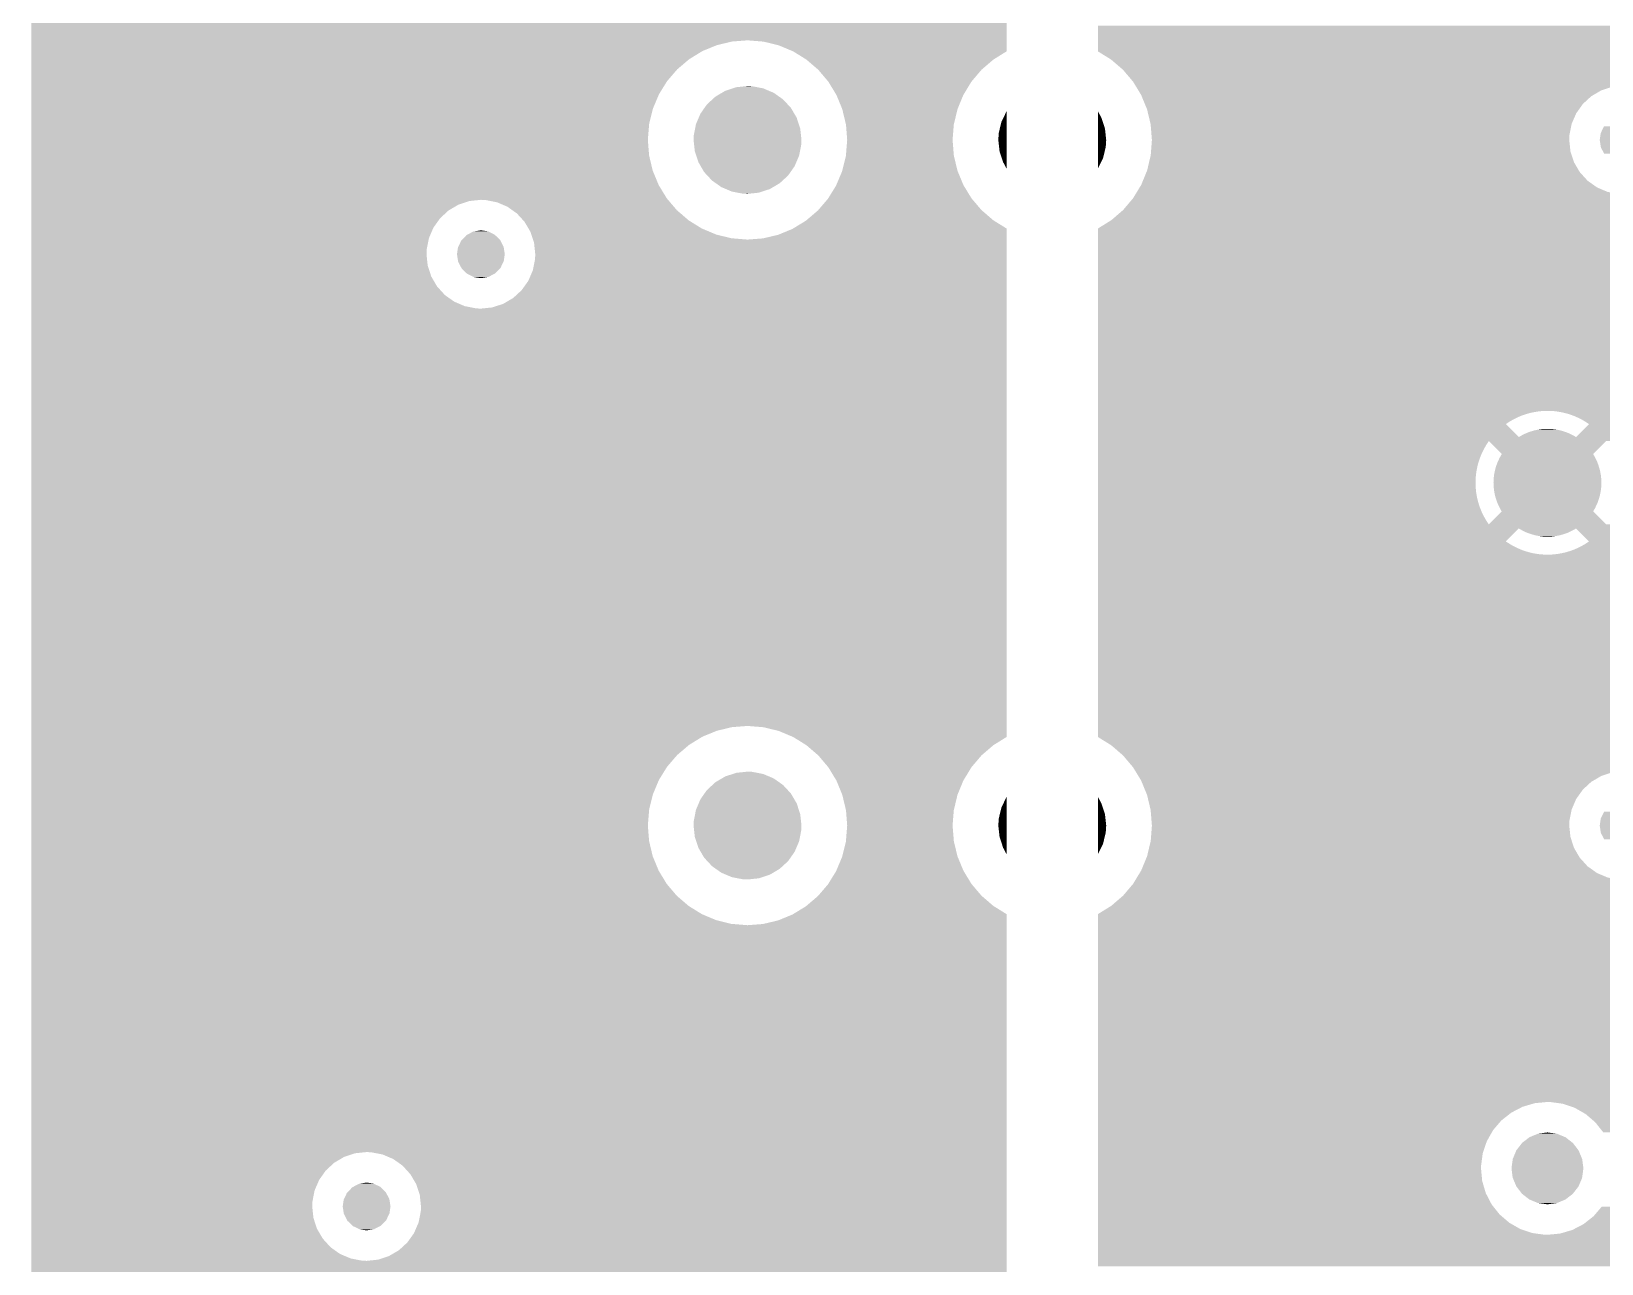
# Model space of a CAD drawing. Extents: x 295 to 953, y 10 to 290.
# Drawn here: x 703.16 to 729.34, y 168.74 to 189.28 of the extents above; entities that cross this region are included whole.
import ezdxf

# ---------------------------------------------------------------- set-up
doc = ezdxf.new("R2010")
doc.units = 0
doc.header["$LTSCALE"] = 5
doc.header["$MEASUREMENT"] = 0
doc.layers.add('FROMC1', color=7, linetype='CONTINUOUS')

msp = doc.modelspace()

# ---------------------------------------------------------------- linework, layer by layer
at = {"layer": 'FROMC1'}
for points in [[(703.16, 189.136), (703.16, 194.197), (719.416, 189.136), (719.416, 194.197)], [(720.94, 189.189), (720.94, 189.38), (744.691, 189.189), (744.671, 189.38)], [(703.16, 189.116), (703.16, 189.136), (714.839, 189.116), (715.098, 189.136)], [(703.16, 189.055), (703.16, 189.116), (714.586, 189.055), (714.839, 189.116)], [(703.16, 188.957), (703.16, 189.055), (714.346, 188.957), (714.586, 189.055)], [(715.367, 189.114), (715.098, 189.136), (719.416, 189.114), (719.416, 189.136)], [(715.619, 189.052), (715.367, 189.114), (719.416, 189.052), (719.416, 189.114)], [(715.858, 188.952), (715.619, 189.052), (719.416, 188.952), (719.416, 189.052)], [(720.94, 189.083), (720.94, 189.189), (744.726, 189.083), (744.691, 189.189)], [(720.94, 189.063), (720.94, 189.083), (740.243, 189.063), (740.498, 189.083)], [(720.94, 189.002), (720.94, 189.063), (739.995, 189.002), (740.243, 189.063)], [(720.94, 188.951), (720.94, 189.002), (739.874, 188.951), (739.995, 189.002)], [(703.16, 188.821), (703.16, 188.957), (714.125, 188.821), (714.346, 188.957)], [(703.16, 188.653), (703.16, 188.821), (713.927, 188.653), (714.125, 188.821)], [(715.859, 188.951), (715.858, 188.952), (719.416, 188.951), (719.416, 188.952)], [(715.86, 188.951), (715.859, 188.951), (719.415, 188.951), (719.416, 188.951)], [(716.079, 188.815), (715.86, 188.951), (719.196, 188.815), (719.415, 188.951)], [(716.08, 188.814), (716.079, 188.815), (719.195, 188.814), (719.196, 188.815)], [(716.276, 188.646), (716.08, 188.814), (718.999, 188.646), (719.195, 188.814)], [(721.017, 188.903), (720.94, 188.951), (739.759, 188.903), (739.873, 188.951)], [(720.94, 188.951), (720.94, 188.951), (739.873, 188.951), (739.874, 188.951)], [(721.159, 188.815), (721.017, 188.903), (739.618, 188.815), (739.759, 188.903)], [(721.214, 188.768), (721.159, 188.815), (739.542, 188.768), (739.618, 188.815)], [(721.356, 188.646), (721.214, 188.768), (739.402, 188.646), (739.542, 188.768)], [(703.16, 188.456), (703.16, 188.653), (713.757, 188.456), (713.927, 188.653)], [(716.277, 188.645), (716.276, 188.646), (718.998, 188.645), (718.999, 188.646)], [(716.444, 188.448), (716.277, 188.645), (718.831, 188.448), (718.998, 188.645)], [(721.394, 188.601), (721.356, 188.646), (739.35, 188.601), (739.402, 188.646)], [(721.524, 188.448), (721.394, 188.601), (739.222, 188.448), (739.35, 188.601)], [(703.16, 188.236), (703.16, 188.456), (713.621, 188.236), (713.757, 188.456)], [(703.16, 187.996), (703.16, 188.236), (713.52, 187.996), (713.621, 188.236)], [(714.562, 188.197), (714.67, 188.261), (715.625, 188.197), (715.534, 188.261)], [(714.67, 188.261), (714.726, 188.294), (715.534, 188.261), (715.456, 188.294)], [(714.726, 188.294), (714.852, 188.335), (715.456, 188.294), (715.359, 188.335)], [(714.852, 188.335), (714.908, 188.354), (715.359, 188.335), (715.262, 188.354)], [(714.908, 188.354), (715.069, 188.371), (715.262, 188.354), (715.171, 188.371)], [(715.069, 188.371), (715.098, 188.374), (715.171, 188.371), (715.098, 188.374)], [(716.445, 188.447), (716.444, 188.448), (718.83, 188.447), (718.831, 188.448)], [(716.579, 188.226), (716.445, 188.447), (718.696, 188.226), (718.83, 188.447)], [(716.58, 188.225), (716.579, 188.226), (718.695, 188.225), (718.696, 188.226)], [(716.678, 187.986), (716.58, 188.225), (718.597, 187.986), (718.695, 188.225)], [(721.55, 188.405), (721.524, 188.448), (739.186, 188.405), (739.222, 188.448)], [(721.564, 188.382), (721.55, 188.405), (739.172, 188.382), (739.186, 188.405)], [(721.577, 188.362), (721.564, 188.382), (729.512, 188.362), (729.703, 188.382)], [(721.613, 188.302), (721.577, 188.362), (729.33, 188.302), (729.512, 188.362)], [(721.659, 188.226), (721.613, 188.302), (729.201, 188.226), (729.33, 188.302)], [(721.668, 188.205), (721.659, 188.226), (729.164, 188.205), (729.201, 188.226)], [(721.721, 188.075), (721.668, 188.205), (729.023, 188.075), (729.164, 188.205)], [(703.16, 187.744), (703.16, 187.996), (713.458, 187.744), (713.52, 187.996)], [(714.312, 187.912), (714.381, 188.011), (715.878, 187.912), (715.82, 188.011)], [(714.381, 188.011), (714.422, 188.068), (715.82, 188.011), (715.767, 188.068)], [(714.422, 188.068), (714.512, 188.151), (715.767, 188.068), (715.69, 188.151)], [(714.512, 188.151), (714.562, 188.197), (715.69, 188.151), (715.625, 188.197)], [(716.678, 187.985), (716.678, 187.986), (718.597, 187.985), (718.597, 187.986)], [(716.738, 187.734), (716.678, 187.985), (718.537, 187.734), (718.597, 187.985)], [(719.331, 187.779), (719.415, 187.951), (719.416, 187.779), (719.416, 187.951)], [(719.415, 187.951), (719.415, 187.951), (719.416, 187.951), (719.415, 187.951)], [(720.94, 187.846), (720.94, 187.951), (720.997, 187.846), (720.94, 187.951)], [(721.758, 187.986), (721.721, 188.075), (728.96, 187.986), (729.023, 188.075)], [(721.774, 187.919), (721.758, 187.986), (728.912, 187.919), (728.96, 187.986)], [(703.16, 187.475), (703.16, 187.744), (713.436, 187.475), (713.458, 187.744)], [(714.224, 187.665), (714.237, 187.736), (715.976, 187.665), (715.953, 187.736)], [(714.237, 187.736), (714.284, 187.846), (715.953, 187.736), (715.917, 187.846)], [(714.284, 187.846), (714.312, 187.912), (715.917, 187.846), (715.878, 187.912)], [(716.739, 187.732), (716.738, 187.734), (718.536, 187.732), (718.537, 187.734)], [(716.759, 187.475), (716.739, 187.732), (718.516, 187.475), (718.536, 187.732)], [(719.286, 187.594), (719.331, 187.779), (719.416, 187.594), (719.416, 187.779)], [(720.94, 187.665), (720.94, 187.846), (721.056, 187.665), (720.997, 187.846)], [(721.816, 187.743), (721.774, 187.919), (728.836, 187.743), (728.912, 187.919)], [(721.818, 187.734), (721.816, 187.743), (728.834, 187.734), (728.836, 187.743)], [(721.832, 187.555), (721.818, 187.734), (728.799, 187.555), (728.834, 187.734)], [(729.326, 187.6), (729.376, 187.704), (730.081, 187.6), (730.027, 187.704)], [(703.16, 187.216), (703.16, 187.475), (713.457, 187.216), (713.436, 187.475)], [(714.198, 187.475), (714.201, 187.549), (715.997, 187.475), (715.989, 187.549)], [(714.206, 187.401), (714.198, 187.475), (715.994, 187.401), (715.997, 187.475)], [(714.201, 187.549), (714.224, 187.665), (715.989, 187.549), (715.976, 187.665)], [(716.738, 187.216), (716.759, 187.475), (718.537, 187.216), (718.516, 187.475)], [(719.278, 187.475), (719.286, 187.594), (719.416, 187.475), (719.416, 187.594)], [(719.299, 187.285), (719.278, 187.475), (719.416, 187.285), (719.416, 187.475)], [(720.94, 187.475), (720.94, 187.665), (721.077, 187.475), (721.056, 187.665)], [(720.94, 187.356), (720.94, 187.475), (721.069, 187.356), (721.077, 187.475)], [(721.824, 187.284), (721.839, 187.475), (728.816, 187.284), (728.796, 187.475)], [(721.839, 187.475), (721.832, 187.555), (728.796, 187.475), (728.799, 187.555)], [(729.304, 187.475), (729.321, 187.59), (730.101, 187.475), (730.083, 187.59)], [(729.322, 187.36), (729.304, 187.475), (730.084, 187.36), (730.101, 187.475)], [(729.321, 187.59), (729.326, 187.6), (730.083, 187.59), (730.081, 187.6)], [(703.16, 186.964), (703.16, 187.216), (713.517, 186.964), (713.457, 187.216)], [(714.219, 187.285), (714.206, 187.401), (715.972, 187.285), (715.994, 187.401)], [(714.242, 187.214), (714.219, 187.285), (715.958, 187.214), (715.972, 187.285)], [(714.279, 187.104), (714.242, 187.214), (715.911, 187.104), (715.958, 187.214)], [(716.677, 186.964), (716.737, 187.206), (718.597, 186.964), (718.539, 187.206)], [(716.737, 187.206), (716.738, 187.216), (718.539, 187.206), (718.537, 187.216)], [(719.359, 187.104), (719.299, 187.285), (719.416, 187.104), (719.416, 187.285)], [(720.94, 187.171), (720.94, 187.356), (721.024, 187.171), (721.069, 187.356)], [(720.94, 186.999), (720.94, 187.171), (720.94, 186.999), (721.024, 187.171)], [(721.791, 187.102), (721.819, 187.218), (728.876, 187.102), (728.838, 187.218)], [(721.819, 187.218), (721.824, 187.284), (728.838, 187.218), (728.816, 187.284)], [(729.324, 187.35), (729.322, 187.36), (730.079, 187.35), (730.084, 187.36)], [(729.378, 187.246), (729.324, 187.35), (730.029, 187.246), (730.079, 187.35)], [(703.16, 186.724), (703.16, 186.964), (713.616, 186.724), (713.517, 186.964)], [(714.317, 187.038), (714.279, 187.104), (715.883, 187.038), (715.911, 187.104)], [(714.375, 186.939), (714.317, 187.038), (715.814, 186.939), (715.883, 187.038)], [(714.428, 186.882), (714.375, 186.939), (715.774, 186.882), (715.814, 186.939)], [(716.578, 186.724), (716.675, 186.954), (718.696, 186.724), (718.601, 186.954)], [(716.675, 186.954), (716.677, 186.964), (718.601, 186.954), (718.597, 186.964)], [(719.415, 186.999), (719.359, 187.104), (719.416, 186.999), (719.416, 187.104)], [(719.415, 186.999), (719.415, 186.999), (719.415, 186.999), (719.416, 186.999)], [(721.689, 186.795), (721.747, 186.937), (729.102, 186.795), (728.973, 186.937)], [(721.747, 186.937), (721.759, 186.965), (728.973, 186.937), (728.956, 186.965)], [(721.759, 186.965), (721.791, 187.102), (728.956, 186.965), (728.876, 187.102)], [(703.16, 186.502), (703.16, 186.724), (713.751, 186.502), (713.616, 186.724)], [(714.505, 186.799), (714.428, 186.882), (715.683, 186.799), (715.774, 186.882)], [(714.57, 186.753), (714.505, 186.799), (715.633, 186.753), (715.683, 186.799)], [(714.661, 186.689), (714.57, 186.753), (715.525, 186.689), (715.633, 186.753)], [(714.739, 186.656), (714.661, 186.689), (715.469, 186.656), (715.525, 186.689)], [(714.836, 186.615), (714.739, 186.656), (715.343, 186.615), (715.469, 186.656)], [(716.443, 186.502), (716.574, 186.714), (718.831, 186.502), (718.702, 186.714)], [(716.574, 186.714), (716.578, 186.724), (718.702, 186.714), (718.696, 186.724)], [(721.589, 186.609), (721.635, 186.684), (729.435, 186.609), (729.258, 186.684)], [(721.635, 186.684), (721.66, 186.725), (729.258, 186.684), (729.201, 186.725)], [(721.66, 186.725), (721.689, 186.795), (729.201, 186.725), (729.102, 186.795)], [(703.16, 186.477), (703.16, 186.502), (713.773, 186.477), (713.751, 186.502)], [(703.16, 186.457), (703.16, 186.477), (710.462, 186.457), (710.653, 186.477)], [(703.16, 186.397), (703.16, 186.457), (710.28, 186.397), (710.462, 186.457)], [(703.16, 186.3), (703.16, 186.397), (710.114, 186.3), (710.28, 186.397)], [(710.732, 186.473), (710.653, 186.477), (713.776, 186.473), (713.773, 186.477)], [(710.921, 186.436), (710.732, 186.473), (713.807, 186.436), (713.776, 186.473)], [(711.097, 186.361), (710.921, 186.436), (713.871, 186.361), (713.807, 186.436)], [(714.933, 186.596), (714.836, 186.615), (715.287, 186.596), (715.343, 186.615)], [(715.024, 186.579), (714.933, 186.596), (715.126, 186.579), (715.287, 186.596)], [(715.098, 186.576), (715.024, 186.579), (715.098, 186.576), (715.126, 186.579)], [(716.275, 186.304), (716.438, 186.494), (718.999, 186.304), (718.838, 186.494)], [(716.438, 186.494), (716.443, 186.502), (718.838, 186.494), (718.831, 186.502)], [(721.376, 186.327), (721.525, 186.503), (739.372, 186.327), (739.218, 186.503)], [(721.525, 186.503), (721.535, 186.52), (739.218, 186.503), (739.204, 186.52)], [(721.535, 186.52), (721.564, 186.568), (739.204, 186.52), (739.174, 186.568)], [(721.564, 186.568), (721.567, 186.572), (729.703, 186.568), (729.623, 186.572)], [(721.567, 186.572), (721.589, 186.609), (729.623, 186.572), (729.435, 186.609)], [(703.16, 186.17), (703.16, 186.3), (709.973, 186.17), (710.114, 186.3)], [(703.16, 186.014), (703.16, 186.17), (709.862, 186.014), (709.973, 186.17)], [(711.176, 186.304), (711.097, 186.361), (713.919, 186.304), (713.871, 186.361)], [(711.253, 186.25), (711.176, 186.304), (713.983, 186.25), (713.919, 186.304)], [(711.358, 186.135), (711.253, 186.25), (714.116, 186.135), (713.983, 186.25)], [(711.382, 186.108), (711.358, 186.135), (714.159, 186.108), (714.116, 186.135)], [(715.858, 185.999), (716.071, 186.129), (719.415, 185.999), (719.206, 186.129)], [(716.071, 186.129), (716.078, 186.135), (719.206, 186.129), (719.196, 186.135)], [(716.078, 186.135), (716.268, 186.297), (719.196, 186.135), (719.008, 186.297)], [(716.268, 186.297), (716.275, 186.304), (719.008, 186.297), (718.999, 186.304)], [(720.994, 186.033), (721.16, 186.136), (739.787, 186.033), (739.614, 186.136)], [(721.16, 186.136), (721.192, 186.163), (739.614, 186.136), (739.568, 186.163)], [(721.192, 186.163), (721.357, 186.305), (739.568, 186.163), (739.398, 186.305)], [(721.357, 186.305), (721.376, 186.327), (739.398, 186.305), (739.372, 186.327)], [(703.16, 185.838), (703.16, 186.014), (709.786, 185.838), (709.862, 186.014)], [(710.335, 185.808), (710.415, 185.89), (710.973, 185.808), (710.888, 185.89)], [(710.415, 185.89), (710.427, 185.896), (710.888, 185.89), (710.882, 185.896)], [(710.427, 185.896), (710.527, 185.949), (710.882, 185.896), (710.774, 185.949)], [(710.527, 185.949), (710.547, 185.952), (710.774, 185.949), (710.768, 185.952)], [(710.547, 185.952), (710.653, 185.969), (710.768, 185.952), (710.653, 185.969)], [(711.447, 185.998), (711.382, 186.108), (714.337, 185.998), (714.159, 186.108)], [(711.479, 185.943), (711.447, 185.998), (714.469, 185.943), (714.337, 185.998)], [(711.494, 185.898), (711.479, 185.943), (714.576, 185.898), (714.469, 185.943)], [(711.514, 185.836), (711.494, 185.898), (714.828, 185.836), (714.576, 185.898)], [(715.356, 185.834), (715.609, 185.894), (719.416, 185.834), (719.416, 185.894)], [(715.609, 185.894), (715.849, 185.993), (719.416, 185.894), (719.416, 185.993)], [(715.849, 185.993), (715.857, 185.999), (719.416, 185.993), (719.416, 185.999)], [(715.857, 185.999), (715.858, 185.999), (719.416, 185.999), (719.415, 185.999)], [(720.94, 185.999), (720.994, 186.033), (739.872, 185.999), (739.787, 186.033)], [(720.94, 185.938), (720.94, 185.999), (740.025, 185.938), (739.873, 185.999)], [(720.94, 185.999), (720.94, 185.999), (739.873, 185.999), (739.872, 185.999)], [(720.94, 185.883), (720.94, 185.938), (740.274, 185.883), (740.025, 185.938)], [(720.94, 185.867), (720.94, 185.883), (740.498, 185.867), (740.274, 185.883)], [(720.94, 182.959), (720.94, 185.867), (755.738, 182.959), (755.738, 185.867)], [(703.16, 185.65), (703.16, 185.838), (709.749, 185.65), (709.786, 185.838)], [(703.16, 185.57), (703.16, 185.65), (709.746, 185.57), (709.749, 185.65)], [(710.254, 185.57), (710.271, 185.685), (711.051, 185.57), (711.033, 185.685)], [(710.271, 185.685), (710.276, 185.695), (711.033, 185.685), (711.031, 185.695)], [(710.276, 185.695), (710.326, 185.799), (711.031, 185.695), (710.977, 185.799)], [(710.326, 185.799), (710.335, 185.808), (710.977, 185.799), (710.973, 185.808)], [(711.522, 185.814), (711.514, 185.836), (715.098, 185.814), (714.828, 185.836)], [(711.539, 185.761), (711.522, 185.814), (719.416, 185.761), (719.416, 185.814)], [(711.559, 185.57), (711.539, 185.761), (719.416, 185.57), (719.416, 185.761)], [(715.098, 185.814), (715.356, 185.834), (719.416, 185.814), (719.416, 185.834)], [(703.16, 185.379), (703.16, 185.57), (709.766, 185.379), (709.746, 185.57)], [(703.16, 185.197), (703.16, 185.379), (709.826, 185.197), (709.766, 185.379)], [(710.272, 185.455), (710.254, 185.57), (711.034, 185.455), (711.051, 185.57)], [(710.274, 185.445), (710.272, 185.455), (711.029, 185.445), (711.034, 185.455)], [(710.328, 185.341), (710.274, 185.445), (710.979, 185.341), (711.029, 185.445)], [(710.332, 185.332), (710.328, 185.341), (710.97, 185.332), (710.979, 185.341)], [(710.417, 185.25), (710.332, 185.332), (710.89, 185.25), (710.97, 185.332)], [(711.519, 185.302), (711.556, 185.49), (719.416, 185.302), (719.416, 185.49)], [(711.556, 185.49), (711.559, 185.57), (719.416, 185.49), (719.416, 185.57)], [(703.16, 185.032), (703.16, 185.197), (709.923, 185.032), (709.826, 185.197)], [(710.423, 185.244), (710.417, 185.25), (710.878, 185.244), (710.89, 185.25)], [(710.531, 185.191), (710.423, 185.244), (710.778, 185.191), (710.878, 185.244)], [(710.538, 185.188), (710.531, 185.191), (710.758, 185.188), (710.778, 185.191)], [(710.653, 185.171), (710.538, 185.188), (710.653, 185.171), (710.758, 185.188)], [(711.332, 184.97), (711.443, 185.126), (719.416, 184.97), (719.416, 185.126)], [(711.443, 185.126), (711.519, 185.302), (719.416, 185.126), (719.416, 185.302)], [(703.16, 184.89), (703.16, 185.032), (710.052, 184.89), (709.923, 185.032)], [(703.16, 184.779), (703.16, 184.89), (710.208, 184.779), (710.052, 184.89)], [(711.025, 184.743), (711.191, 184.84), (719.416, 184.743), (719.416, 184.84)], [(711.191, 184.84), (711.332, 184.97), (719.416, 184.84), (719.416, 184.97)], [(703.16, 184.704), (703.16, 184.779), (710.385, 184.704), (710.208, 184.779)], [(703.16, 184.667), (703.16, 184.704), (710.573, 184.667), (710.385, 184.704)], [(703.16, 184.663), (703.16, 184.667), (710.653, 184.663), (710.573, 184.667)], [(703.16, 177.706), (703.16, 184.663), (719.416, 177.706), (719.416, 184.663)], [(710.653, 184.663), (710.843, 184.683), (719.416, 184.663), (719.416, 184.683)], [(710.843, 184.683), (711.025, 184.743), (719.416, 184.683), (719.416, 184.743)], [(720.94, 182.955), (720.94, 182.959), (728.335, 182.955), (728.405, 182.959)], [(720.94, 182.947), (720.94, 182.955), (728.266, 182.947), (728.335, 182.955)], [(720.94, 182.935), (720.94, 182.947), (728.197, 182.935), (728.266, 182.947)], [(720.94, 182.92), (720.94, 182.935), (728.129, 182.92), (728.197, 182.935)], [(720.94, 182.9), (720.94, 182.92), (728.062, 182.9), (728.129, 182.92)], [(720.94, 182.877), (720.94, 182.9), (727.996, 182.877), (728.062, 182.9)], [(720.94, 182.849), (720.94, 182.877), (727.932, 182.849), (727.996, 182.877)], [(720.94, 182.818), (720.94, 182.849), (727.869, 182.818), (727.932, 182.849)], [(720.94, 182.784), (720.94, 182.818), (727.809, 182.784), (727.869, 182.818)], [(720.94, 182.746), (720.94, 182.784), (727.75, 182.746), (727.809, 182.784)], [(720.94, 182.738), (720.94, 182.746), (727.739, 182.738), (727.75, 182.746)], [(720.94, 182.522), (720.94, 182.738), (727.955, 182.522), (727.739, 182.738)], [(728.474, 182.958), (728.405, 182.959), (755.738, 182.958), (755.738, 182.959)], [(728.544, 182.954), (728.474, 182.958), (755.738, 182.954), (755.738, 182.958)], [(728.613, 182.945), (728.544, 182.954), (755.738, 182.945), (755.738, 182.954)], [(728.682, 182.933), (728.613, 182.945), (755.738, 182.933), (755.738, 182.945)], [(728.75, 182.916), (728.682, 182.933), (755.738, 182.916), (755.738, 182.933)], [(728.817, 182.896), (728.75, 182.916), (755.738, 182.896), (755.738, 182.916)], [(728.882, 182.871), (728.817, 182.896), (755.738, 182.871), (755.738, 182.896)], [(728.946, 182.843), (728.882, 182.871), (755.738, 182.843), (755.738, 182.871)], [(728.91, 182.522), (729.126, 182.738), (755.738, 182.522), (755.738, 182.738)], [(729.008, 182.812), (728.946, 182.843), (755.738, 182.812), (755.738, 182.843)], [(729.068, 182.776), (729.008, 182.812), (755.738, 182.776), (755.738, 182.812)], [(729.126, 182.738), (729.068, 182.776), (755.738, 182.738), (755.738, 182.776)], [(720.94, 182.454), (720.94, 182.522), (755.738, 182.454), (755.738, 182.522)], [(720.94, 182.396), (720.94, 182.454), (727.416, 182.396), (727.455, 182.454)], [(727.671, 182.238), (727.455, 182.454), (729.194, 182.238), (729.41, 182.454)], [(727.955, 182.522), (727.989, 182.542), (728.91, 182.522), (728.875, 182.542)], [(727.989, 182.542), (728.008, 182.552), (728.875, 182.542), (728.858, 182.552)], [(728.008, 182.552), (728.043, 182.57), (728.858, 182.552), (728.821, 182.57)], [(728.043, 182.57), (728.062, 182.579), (728.821, 182.57), (728.804, 182.579)], [(728.062, 182.579), (728.098, 182.595), (728.804, 182.579), (728.766, 182.595)], [(728.098, 182.595), (728.118, 182.602), (728.766, 182.595), (728.748, 182.602)], [(728.118, 182.602), (728.155, 182.615), (728.748, 182.602), (728.709, 182.615)], [(728.155, 182.615), (728.176, 182.621), (728.709, 182.615), (728.691, 182.621)], [(728.176, 182.621), (728.213, 182.632), (728.691, 182.621), (728.65, 182.632)], [(728.213, 182.632), (728.235, 182.637), (728.65, 182.632), (728.632, 182.637)], [(728.235, 182.637), (728.272, 182.645), (728.632, 182.637), (728.59, 182.645)], [(728.272, 182.645), (728.295, 182.648), (728.59, 182.645), (728.573, 182.648)], [(728.295, 182.648), (728.332, 182.654), (728.573, 182.648), (728.529, 182.654)], [(728.332, 182.654), (728.358, 182.656), (728.529, 182.654), (728.513, 182.656)], [(728.358, 182.656), (728.392, 182.658), (728.513, 182.656), (728.465, 182.658)], [(728.392, 182.658), (728.453, 182.659), (728.465, 182.658), (728.453, 182.659)], [(720.94, 182.336), (720.94, 182.396), (727.381, 182.336), (727.416, 182.396)], [(720.94, 182.273), (720.94, 182.336), (727.349, 182.273), (727.381, 182.336)], [(720.94, 182.21), (720.94, 182.273), (727.321, 182.21), (727.349, 182.273)], [(720.94, 182.144), (720.94, 182.21), (727.297, 182.144), (727.321, 182.21)], [(727.632, 182.168), (727.641, 182.186), (729.234, 182.168), (729.224, 182.186)], [(727.641, 182.186), (727.661, 182.221), (729.224, 182.186), (729.205, 182.221)], [(727.661, 182.221), (727.671, 182.238), (729.205, 182.221), (729.194, 182.238)], [(720.94, 182.077), (720.94, 182.144), (727.276, 182.077), (727.297, 182.144)], [(720.94, 182.01), (720.94, 182.077), (727.26, 182.01), (727.276, 182.077)], [(720.94, 181.941), (720.94, 182.01), (727.247, 181.941), (727.26, 182.01)], [(720.94, 181.872), (720.94, 181.941), (727.239, 181.872), (727.247, 181.941)], [(727.544, 181.901), (727.552, 181.94), (729.32, 181.901), (729.313, 181.94)], [(727.552, 181.94), (727.556, 181.96), (729.313, 181.94), (729.309, 181.96)], [(727.556, 181.96), (727.566, 181.999), (729.309, 181.96), (729.299, 181.999)], [(727.566, 181.999), (727.571, 182.018), (729.299, 181.999), (729.293, 182.018)], [(727.571, 182.018), (727.584, 182.057), (729.293, 182.018), (729.281, 182.057)], [(727.584, 182.057), (727.591, 182.076), (729.281, 182.057), (729.274, 182.076)], [(727.591, 182.076), (727.606, 182.113), (729.274, 182.076), (729.26, 182.113)], [(727.606, 182.113), (727.614, 182.131), (729.26, 182.113), (729.251, 182.131)], [(727.614, 182.131), (727.632, 182.168), (729.251, 182.131), (729.234, 182.168)], [(720.94, 181.802), (720.94, 181.872), (727.234, 181.802), (727.239, 181.872)], [(720.94, 181.732), (720.94, 181.802), (727.234, 181.732), (727.234, 181.802)], [(720.94, 181.662), (720.94, 181.732), (727.238, 181.662), (727.234, 181.732)], [(720.94, 181.593), (720.94, 181.662), (727.245, 181.593), (727.238, 181.662)], [(727.533, 181.76), (727.534, 181.78), (729.332, 181.76), (729.331, 181.78)], [(727.534, 181.74), (727.533, 181.76), (729.331, 181.74), (729.332, 181.76)], [(727.534, 181.78), (727.536, 181.82), (729.331, 181.78), (729.33, 181.82)], [(727.535, 181.7), (727.534, 181.74), (729.329, 181.7), (729.331, 181.74)], [(727.537, 181.679), (727.535, 181.7), (729.328, 181.679), (729.329, 181.7)], [(727.536, 181.82), (727.537, 181.841), (729.33, 181.82), (729.328, 181.841)], [(727.537, 181.841), (727.542, 181.881), (729.328, 181.841), (729.324, 181.881)], [(727.542, 181.639), (727.537, 181.679), (729.323, 181.639), (729.328, 181.679)], [(727.542, 181.881), (727.544, 181.901), (729.324, 181.881), (729.32, 181.901)], [(720.94, 181.524), (720.94, 181.593), (727.257, 181.524), (727.245, 181.593)], [(720.94, 181.456), (720.94, 181.524), (727.273, 181.456), (727.257, 181.524)], [(720.94, 181.389), (720.94, 181.456), (727.292, 181.389), (727.273, 181.456)], [(727.545, 181.619), (727.542, 181.639), (729.321, 181.619), (729.323, 181.639)], [(727.552, 181.58), (727.545, 181.619), (729.313, 181.58), (729.321, 181.619)], [(727.556, 181.56), (727.552, 181.58), (729.309, 181.56), (729.313, 181.58)], [(727.566, 181.521), (727.556, 181.56), (729.299, 181.521), (729.309, 181.56)], [(727.572, 181.502), (727.566, 181.521), (729.294, 181.502), (729.299, 181.521)], [(727.584, 181.463), (727.572, 181.502), (729.281, 181.463), (729.294, 181.502)], [(727.591, 181.444), (727.584, 181.463), (729.275, 181.444), (729.281, 181.463)], [(727.606, 181.407), (727.591, 181.444), (729.259, 181.407), (729.275, 181.444)], [(727.614, 181.389), (727.606, 181.407), (729.251, 181.389), (729.259, 181.407)], [(720.94, 181.324), (720.94, 181.389), (727.316, 181.324), (727.292, 181.389)], [(720.94, 181.259), (720.94, 181.324), (727.343, 181.259), (727.316, 181.324)], [(720.94, 181.197), (720.94, 181.259), (727.374, 181.197), (727.343, 181.259)], [(720.94, 181.136), (720.94, 181.197), (727.409, 181.136), (727.374, 181.197)], [(720.94, 181.078), (720.94, 181.136), (727.447, 181.078), (727.409, 181.136)], [(727.455, 181.066), (727.671, 181.282), (729.41, 181.066), (729.194, 181.282)], [(727.631, 181.352), (727.614, 181.389), (729.233, 181.352), (729.251, 181.389)], [(727.641, 181.334), (727.631, 181.352), (729.225, 181.334), (729.233, 181.352)], [(727.66, 181.299), (727.641, 181.334), (729.204, 181.299), (729.225, 181.334)], [(727.671, 181.282), (727.66, 181.299), (729.194, 181.282), (729.204, 181.299)], [(720.94, 181.066), (720.94, 181.078), (727.455, 181.066), (727.447, 181.078)], [(720.94, 180.998), (720.94, 181.066), (755.738, 180.998), (755.738, 181.066)], [(720.94, 180.782), (720.94, 180.998), (727.739, 180.782), (727.955, 180.998)], [(727.99, 180.978), (727.955, 180.998), (728.876, 180.978), (728.91, 180.998)], [(728.007, 180.968), (727.99, 180.978), (728.857, 180.968), (728.876, 180.978)], [(728.044, 180.95), (728.007, 180.968), (728.822, 180.95), (728.857, 180.968)], [(728.061, 180.941), (728.044, 180.95), (728.803, 180.941), (728.822, 180.95)], [(728.099, 180.925), (728.061, 180.941), (728.767, 180.925), (728.803, 180.941)], [(728.117, 180.918), (728.099, 180.925), (728.747, 180.918), (728.767, 180.925)], [(728.157, 180.905), (728.117, 180.918), (728.71, 180.905), (728.747, 180.918)], [(728.174, 180.899), (728.157, 180.905), (728.689, 180.899), (728.71, 180.905)], [(728.215, 180.888), (728.174, 180.899), (728.652, 180.888), (728.689, 180.899)], [(728.233, 180.883), (728.215, 180.888), (728.63, 180.883), (728.652, 180.888)], [(728.275, 180.875), (728.233, 180.883), (728.593, 180.875), (728.63, 180.883)], [(728.292, 180.872), (728.275, 180.875), (728.57, 180.872), (728.593, 180.875)], [(729.126, 180.782), (728.91, 180.998), (755.738, 180.782), (755.738, 180.998)], [(720.94, 180.744), (720.94, 180.782), (727.797, 180.744), (727.739, 180.782)], [(720.94, 180.708), (720.94, 180.744), (727.857, 180.708), (727.797, 180.744)], [(720.94, 180.677), (720.94, 180.708), (727.919, 180.677), (727.857, 180.708)], [(720.94, 180.649), (720.94, 180.677), (727.983, 180.649), (727.919, 180.677)], [(720.94, 180.624), (720.94, 180.649), (728.048, 180.624), (727.983, 180.649)], [(720.94, 180.604), (720.94, 180.624), (728.115, 180.604), (728.048, 180.624)], [(728.336, 180.866), (728.292, 180.872), (728.533, 180.866), (728.57, 180.872)], [(728.352, 180.864), (728.336, 180.866), (728.507, 180.864), (728.533, 180.866)], [(728.4, 180.862), (728.352, 180.864), (728.473, 180.862), (728.507, 180.864)], [(728.412, 180.861), (728.4, 180.862), (728.412, 180.861), (728.473, 180.862)], [(728.736, 180.6), (728.803, 180.62), (746.336, 180.6), (746.369, 180.62)], [(728.803, 180.62), (728.869, 180.643), (746.369, 180.62), (746.409, 180.643)], [(728.869, 180.643), (728.933, 180.671), (746.409, 180.643), (746.456, 180.671)], [(728.933, 180.671), (728.955, 180.682), (746.456, 180.671), (746.475, 180.682)], [(728.955, 180.682), (728.996, 180.702), (746.475, 180.682), (746.536, 180.702)], [(728.996, 180.702), (729.056, 180.736), (746.536, 180.702), (746.641, 180.736)], [(729.056, 180.736), (729.065, 180.742), (746.641, 180.736), (746.657, 180.742)], [(729.065, 180.742), (729.096, 180.762), (746.657, 180.742), (746.848, 180.762)], [(729.096, 180.762), (729.115, 180.774), (755.738, 180.762), (755.738, 180.774)], [(729.115, 180.774), (729.126, 180.782), (755.738, 180.774), (755.738, 180.782)], [(720.94, 180.587), (720.94, 180.604), (728.183, 180.587), (728.115, 180.604)], [(720.94, 180.575), (720.94, 180.587), (728.252, 180.575), (728.183, 180.587)], [(720.94, 180.566), (720.94, 180.575), (728.321, 180.566), (728.252, 180.575)], [(720.94, 180.562), (720.94, 180.566), (728.391, 180.562), (728.321, 180.566)], [(720.94, 180.561), (720.94, 180.562), (728.46, 180.561), (728.391, 180.562)], [(720.94, 180.455), (720.94, 180.561), (746.168, 180.455), (746.284, 180.561)], [(720.94, 180.299), (720.94, 180.455), (746.057, 180.299), (746.168, 180.455)], [(728.46, 180.561), (728.53, 180.565), (746.284, 180.561), (746.288, 180.565)], [(728.53, 180.565), (728.599, 180.573), (746.288, 180.565), (746.296, 180.573)], [(728.599, 180.573), (728.668, 180.585), (746.296, 180.573), (746.309, 180.585)], [(728.669, 180.585), (728.736, 180.6), (746.309, 180.585), (746.336, 180.6)], [(720.94, 180.123), (720.94, 180.299), (745.981, 180.123), (746.057, 180.299)], [(720.94, 179.935), (720.94, 180.123), (745.944, 179.935), (745.981, 180.123)], [(720.94, 179.855), (720.94, 179.935), (745.941, 179.855), (745.944, 179.935)], [(720.94, 179.664), (720.94, 179.855), (745.961, 179.664), (745.941, 179.855)], [(720.94, 179.482), (720.94, 179.664), (746.021, 179.482), (745.961, 179.664)], [(720.94, 179.317), (720.94, 179.482), (746.118, 179.317), (746.021, 179.482)], [(720.94, 179.175), (720.94, 179.317), (746.247, 179.175), (746.118, 179.317)], [(720.94, 179.064), (720.94, 179.175), (746.403, 179.064), (746.247, 179.175)], [(720.94, 178.989), (720.94, 179.064), (746.58, 178.989), (746.403, 179.064)], [(720.94, 178.952), (720.94, 178.989), (746.768, 178.952), (746.58, 178.989)], [(720.94, 178.948), (720.94, 178.952), (746.848, 178.948), (746.768, 178.952)], [(720.94, 177.653), (720.94, 178.948), (755.738, 177.653), (755.738, 178.948)], [(703.16, 177.686), (703.16, 177.706), (714.839, 177.686), (715.098, 177.706)], [(703.16, 177.625), (703.16, 177.686), (714.586, 177.625), (714.839, 177.686)], [(703.16, 177.527), (703.16, 177.625), (714.346, 177.527), (714.586, 177.625)], [(703.16, 177.391), (703.16, 177.527), (714.125, 177.391), (714.346, 177.527)], [(715.367, 177.684), (715.098, 177.706), (719.416, 177.684), (719.416, 177.706)], [(715.619, 177.622), (715.367, 177.684), (719.416, 177.622), (719.416, 177.684)], [(715.858, 177.522), (715.619, 177.622), (719.416, 177.522), (719.416, 177.622)], [(715.859, 177.521), (715.858, 177.522), (719.416, 177.521), (719.416, 177.522)], [(715.86, 177.521), (715.859, 177.521), (719.415, 177.521), (719.416, 177.521)], [(716.079, 177.385), (715.86, 177.521), (719.196, 177.385), (719.415, 177.521)], [(720.94, 177.633), (720.94, 177.653), (740.243, 177.633), (740.498, 177.653)], [(720.94, 177.572), (720.94, 177.633), (739.995, 177.572), (740.243, 177.633)], [(720.94, 177.521), (720.94, 177.572), (739.874, 177.521), (739.995, 177.572)], [(721.017, 177.473), (720.94, 177.521), (739.759, 177.473), (739.873, 177.521)], [(720.94, 177.521), (720.94, 177.521), (739.873, 177.521), (739.874, 177.521)], [(721.159, 177.385), (721.017, 177.473), (739.618, 177.385), (739.759, 177.473)], [(703.16, 177.223), (703.16, 177.391), (713.927, 177.223), (714.125, 177.391)], [(703.16, 177.026), (703.16, 177.223), (713.757, 177.026), (713.927, 177.223)], [(716.08, 177.384), (716.079, 177.385), (719.195, 177.384), (719.196, 177.385)], [(716.276, 177.216), (716.08, 177.384), (718.999, 177.216), (719.195, 177.384)], [(716.277, 177.215), (716.276, 177.216), (718.998, 177.215), (718.999, 177.216)], [(716.444, 177.018), (716.277, 177.215), (718.831, 177.018), (718.998, 177.215)], [(721.214, 177.338), (721.159, 177.385), (739.542, 177.338), (739.618, 177.385)], [(721.356, 177.216), (721.214, 177.338), (739.402, 177.216), (739.542, 177.338)], [(721.394, 177.171), (721.356, 177.216), (739.35, 177.171), (739.402, 177.216)], [(703.16, 176.806), (703.16, 177.026), (713.621, 176.806), (713.757, 177.026)], [(716.445, 177.017), (716.444, 177.018), (718.83, 177.017), (718.831, 177.018)], [(716.579, 176.796), (716.445, 177.017), (718.696, 176.796), (718.83, 177.017)], [(721.524, 177.018), (721.394, 177.171), (739.222, 177.018), (739.35, 177.171)], [(721.55, 176.975), (721.524, 177.018), (739.186, 176.975), (739.222, 177.018)], [(721.564, 176.952), (721.55, 176.975), (739.172, 176.952), (739.186, 176.975)], [(721.577, 176.932), (721.564, 176.952), (729.512, 176.932), (729.703, 176.952)], [(703.16, 176.566), (703.16, 176.806), (713.52, 176.566), (713.621, 176.806)], [(714.422, 176.638), (714.512, 176.721), (715.767, 176.638), (715.69, 176.721)], [(714.512, 176.721), (714.562, 176.767), (715.69, 176.721), (715.625, 176.767)], [(714.562, 176.767), (714.67, 176.831), (715.625, 176.767), (715.534, 176.831)], [(714.67, 176.831), (714.726, 176.864), (715.534, 176.831), (715.456, 176.864)], [(714.726, 176.864), (714.852, 176.905), (715.456, 176.864), (715.359, 176.905)], [(714.852, 176.905), (714.908, 176.924), (715.359, 176.905), (715.262, 176.924)], [(714.908, 176.924), (715.069, 176.941), (715.262, 176.924), (715.171, 176.941)], [(715.069, 176.941), (715.098, 176.944), (715.171, 176.941), (715.098, 176.944)], [(716.58, 176.795), (716.579, 176.796), (718.695, 176.795), (718.696, 176.796)], [(716.678, 176.556), (716.58, 176.795), (718.597, 176.556), (718.695, 176.795)], [(721.613, 176.872), (721.577, 176.932), (729.33, 176.872), (729.512, 176.932)], [(721.659, 176.796), (721.613, 176.872), (729.201, 176.796), (729.33, 176.872)], [(721.668, 176.775), (721.659, 176.796), (729.164, 176.775), (729.201, 176.796)], [(721.721, 176.645), (721.668, 176.775), (729.023, 176.645), (729.164, 176.775)], [(703.16, 176.314), (703.16, 176.566), (713.458, 176.314), (713.52, 176.566)], [(714.284, 176.416), (714.312, 176.482), (715.917, 176.416), (715.878, 176.482)], [(714.312, 176.482), (714.381, 176.581), (715.878, 176.482), (715.82, 176.581)], [(714.381, 176.581), (714.422, 176.638), (715.82, 176.581), (715.767, 176.638)], [(716.678, 176.555), (716.678, 176.556), (718.597, 176.555), (718.597, 176.556)], [(716.738, 176.304), (716.678, 176.555), (718.537, 176.304), (718.597, 176.555)], [(719.331, 176.349), (719.415, 176.521), (719.416, 176.349), (719.416, 176.521)], [(719.415, 176.521), (719.415, 176.521), (719.416, 176.521), (719.415, 176.521)], [(720.94, 176.416), (720.94, 176.521), (720.997, 176.416), (720.94, 176.521)], [(721.758, 176.556), (721.721, 176.645), (728.96, 176.556), (729.023, 176.645)], [(721.774, 176.489), (721.758, 176.556), (728.912, 176.489), (728.96, 176.556)], [(721.816, 176.313), (721.774, 176.489), (728.836, 176.313), (728.912, 176.489)], [(703.16, 176.045), (703.16, 176.314), (713.436, 176.045), (713.458, 176.314)], [(714.201, 176.119), (714.224, 176.235), (715.989, 176.119), (715.976, 176.235)], [(714.224, 176.235), (714.237, 176.306), (715.976, 176.235), (715.953, 176.306)], [(714.237, 176.306), (714.284, 176.416), (715.953, 176.306), (715.917, 176.416)], [(716.739, 176.302), (716.738, 176.304), (718.536, 176.302), (718.537, 176.304)], [(716.759, 176.045), (716.739, 176.302), (718.516, 176.045), (718.536, 176.302)], [(719.278, 176.045), (719.286, 176.164), (719.416, 176.045), (719.416, 176.164)], [(719.286, 176.164), (719.331, 176.349), (719.416, 176.164), (719.416, 176.349)], [(720.94, 176.235), (720.94, 176.416), (721.056, 176.235), (720.997, 176.416)], [(720.94, 176.045), (720.94, 176.235), (721.077, 176.045), (721.056, 176.235)], [(721.818, 176.304), (721.816, 176.313), (728.834, 176.304), (728.836, 176.313)], [(721.832, 176.125), (721.818, 176.304), (728.799, 176.125), (728.834, 176.304)], [(729.321, 176.16), (729.326, 176.17), (730.083, 176.16), (730.081, 176.17)], [(729.326, 176.17), (729.376, 176.274), (730.081, 176.17), (730.027, 176.274)], [(703.16, 175.786), (703.16, 176.045), (713.457, 175.786), (713.436, 176.045)], [(714.198, 176.045), (714.201, 176.119), (715.997, 176.045), (715.989, 176.119)], [(714.206, 175.971), (714.198, 176.045), (715.994, 175.971), (715.997, 176.045)], [(714.219, 175.855), (714.206, 175.971), (715.972, 175.855), (715.994, 175.971)], [(716.738, 175.786), (716.759, 176.045), (718.537, 175.786), (718.516, 176.045)], [(719.299, 175.855), (719.278, 176.045), (719.416, 175.855), (719.416, 176.045)], [(720.94, 175.926), (720.94, 176.045), (721.069, 175.926), (721.077, 176.045)], [(720.94, 175.741), (720.94, 175.926), (721.024, 175.741), (721.069, 175.926)], [(721.824, 175.854), (721.839, 176.045), (728.816, 175.854), (728.796, 176.045)], [(721.839, 176.045), (721.832, 176.125), (728.796, 176.045), (728.799, 176.125)], [(729.304, 176.045), (729.321, 176.16), (730.101, 176.045), (730.083, 176.16)], [(729.322, 175.93), (729.304, 176.045), (730.084, 175.93), (730.101, 176.045)], [(729.324, 175.92), (729.322, 175.93), (730.079, 175.92), (730.084, 175.93)], [(729.378, 175.816), (729.324, 175.92), (730.029, 175.816), (730.079, 175.92)], [(703.16, 175.534), (703.16, 175.786), (713.517, 175.534), (713.457, 175.786)], [(714.242, 175.784), (714.219, 175.855), (715.958, 175.784), (715.972, 175.855)], [(714.279, 175.674), (714.242, 175.784), (715.911, 175.674), (715.958, 175.784)], [(714.317, 175.608), (714.279, 175.674), (715.883, 175.608), (715.911, 175.674)], [(716.677, 175.534), (716.737, 175.776), (718.597, 175.534), (718.539, 175.776)], [(716.737, 175.776), (716.738, 175.786), (718.539, 175.776), (718.537, 175.786)], [(719.359, 175.674), (719.299, 175.855), (719.416, 175.674), (719.416, 175.855)], [(719.415, 175.569), (719.359, 175.674), (719.416, 175.569), (719.416, 175.674)], [(720.94, 175.569), (720.94, 175.741), (720.94, 175.569), (721.024, 175.741)], [(721.759, 175.535), (721.791, 175.672), (728.956, 175.535), (728.876, 175.672)], [(721.791, 175.672), (721.819, 175.788), (728.876, 175.672), (728.838, 175.788)], [(721.819, 175.788), (721.824, 175.854), (728.838, 175.788), (728.816, 175.854)], [(703.16, 175.294), (703.16, 175.534), (713.616, 175.294), (713.517, 175.534)], [(714.375, 175.509), (714.317, 175.608), (715.814, 175.509), (715.883, 175.608)], [(714.428, 175.452), (714.375, 175.509), (715.774, 175.452), (715.814, 175.509)], [(714.505, 175.369), (714.428, 175.452), (715.683, 175.369), (715.774, 175.452)], [(716.578, 175.294), (716.675, 175.524), (718.696, 175.294), (718.601, 175.524)], [(716.675, 175.524), (716.677, 175.534), (718.601, 175.524), (718.597, 175.534)], [(719.415, 175.569), (719.415, 175.569), (719.415, 175.569), (719.416, 175.569)], [(721.689, 175.365), (721.747, 175.507), (729.102, 175.365), (728.973, 175.507)], [(721.747, 175.507), (721.759, 175.535), (728.973, 175.507), (728.956, 175.535)], [(703.16, 175.072), (703.16, 175.294), (713.751, 175.072), (713.616, 175.294)], [(714.57, 175.323), (714.505, 175.369), (715.633, 175.323), (715.683, 175.369)], [(714.661, 175.259), (714.57, 175.323), (715.525, 175.259), (715.633, 175.323)], [(714.739, 175.226), (714.661, 175.259), (715.469, 175.226), (715.525, 175.259)], [(714.836, 175.185), (714.739, 175.226), (715.343, 175.185), (715.469, 175.226)], [(714.933, 175.166), (714.836, 175.185), (715.287, 175.166), (715.343, 175.185)], [(715.024, 175.149), (714.933, 175.166), (715.126, 175.149), (715.287, 175.166)], [(715.098, 175.146), (715.024, 175.149), (715.098, 175.146), (715.126, 175.149)], [(716.443, 175.072), (716.574, 175.284), (718.831, 175.072), (718.702, 175.284)], [(716.574, 175.284), (716.578, 175.294), (718.702, 175.284), (718.696, 175.294)], [(721.535, 175.09), (721.564, 175.138), (739.204, 175.09), (739.174, 175.138)], [(721.564, 175.138), (721.567, 175.142), (729.703, 175.138), (729.623, 175.142)], [(721.567, 175.142), (721.589, 175.179), (729.623, 175.142), (729.435, 175.179)], [(721.589, 175.179), (721.635, 175.254), (729.435, 175.179), (729.258, 175.254)], [(721.635, 175.254), (721.66, 175.295), (729.258, 175.254), (729.201, 175.295)], [(721.66, 175.295), (721.689, 175.365), (729.201, 175.295), (729.102, 175.365)], [(703.16, 174.874), (703.16, 175.072), (713.919, 174.874), (713.751, 175.072)], [(703.16, 174.705), (703.16, 174.874), (714.116, 174.705), (713.919, 174.874)], [(716.078, 174.705), (716.268, 174.867), (719.196, 174.705), (719.008, 174.867)], [(716.268, 174.867), (716.275, 174.874), (719.008, 174.867), (718.999, 174.874)], [(716.275, 174.874), (716.438, 175.064), (718.999, 174.874), (718.838, 175.064)], [(716.438, 175.064), (716.443, 175.072), (718.838, 175.064), (718.831, 175.072)], [(721.192, 174.733), (721.357, 174.875), (739.568, 174.733), (739.398, 174.875)], [(721.357, 174.875), (721.376, 174.897), (739.398, 174.875), (739.372, 174.897)], [(721.376, 174.897), (721.525, 175.073), (739.372, 174.897), (739.218, 175.073)], [(721.525, 175.073), (721.535, 175.09), (739.218, 175.073), (739.204, 175.09)], [(703.16, 174.568), (703.16, 174.705), (714.337, 174.568), (714.116, 174.705)], [(715.858, 174.569), (716.071, 174.699), (719.415, 174.569), (719.206, 174.699)], [(716.071, 174.699), (716.078, 174.705), (719.206, 174.699), (719.196, 174.705)], [(720.94, 174.569), (720.994, 174.603), (739.872, 174.569), (739.787, 174.603)], [(720.994, 174.603), (721.16, 174.706), (739.787, 174.603), (739.614, 174.706)], [(721.16, 174.706), (721.192, 174.733), (739.614, 174.706), (739.568, 174.733)], [(703.16, 174.468), (703.16, 174.568), (714.576, 174.468), (714.337, 174.568)], [(703.16, 174.406), (703.16, 174.468), (714.828, 174.406), (714.576, 174.468)], [(703.16, 174.384), (703.16, 174.406), (715.098, 174.384), (714.828, 174.406)], [(703.16, 170.602), (703.16, 174.384), (719.416, 170.602), (719.416, 174.384)], [(715.098, 174.384), (715.356, 174.404), (719.416, 174.384), (719.416, 174.404)], [(715.356, 174.404), (715.609, 174.464), (719.416, 174.404), (719.416, 174.464)], [(715.609, 174.464), (715.849, 174.563), (719.416, 174.464), (719.416, 174.563)], [(715.849, 174.563), (715.857, 174.569), (719.416, 174.563), (719.416, 174.569)], [(715.857, 174.569), (715.858, 174.569), (719.416, 174.569), (719.415, 174.569)], [(720.94, 174.508), (720.94, 174.569), (740.025, 174.508), (739.873, 174.569)], [(720.94, 174.569), (720.94, 174.569), (739.873, 174.569), (739.872, 174.569)], [(720.94, 174.453), (720.94, 174.508), (740.274, 174.453), (740.025, 174.508)], [(720.94, 174.437), (720.94, 174.453), (740.498, 174.437), (740.274, 174.453)], [(720.94, 171.437), (720.94, 174.437), (755.738, 171.437), (755.738, 174.437)], [(720.94, 171.417), (720.94, 171.437), (728.222, 171.417), (728.433, 171.437)], [(720.94, 171.357), (720.94, 171.417), (728.018, 171.357), (728.222, 171.417)], [(720.94, 171.259), (720.94, 171.357), (727.83, 171.259), (728.018, 171.357)], [(720.94, 171.128), (720.94, 171.259), (727.664, 171.128), (727.83, 171.259)], [(728.684, 171.408), (728.474, 171.437), (755.738, 171.408), (755.738, 171.437)], [(728.885, 171.341), (728.684, 171.408), (755.738, 171.341), (755.738, 171.408)], [(729.069, 171.236), (728.885, 171.341), (755.738, 171.236), (755.738, 171.341)], [(729.23, 171.098), (729.069, 171.236), (755.738, 171.098), (755.738, 171.236)], [(720.94, 170.967), (720.94, 171.128), (727.526, 170.967), (727.664, 171.128)], [(720.94, 170.783), (720.94, 170.967), (727.422, 170.783), (727.526, 170.967)], [(728.278, 170.909), (728.433, 170.929), (728.583, 170.909), (728.433, 170.929)], [(729.362, 170.932), (729.23, 171.098), (755.738, 170.932), (755.738, 171.098)], [(720.94, 170.582), (720.94, 170.783), (727.354, 170.582), (727.422, 170.783)], [(727.915, 170.632), (728.008, 170.752), (728.949, 170.632), (728.858, 170.752)], [(728.008, 170.752), (728.01, 170.755), (728.858, 170.752), (728.854, 170.755)], [(728.01, 170.755), (728.131, 170.848), (728.854, 170.755), (728.735, 170.848)], [(728.131, 170.848), (728.134, 170.85), (728.735, 170.848), (728.73, 170.85)], [(728.134, 170.85), (728.275, 170.908), (728.73, 170.85), (728.591, 170.908)], [(728.275, 170.908), (728.278, 170.909), (728.591, 170.908), (728.583, 170.909)], [(703.16, 170.582), (703.16, 170.602), (708.557, 170.582), (708.748, 170.602)], [(703.16, 170.522), (703.16, 170.582), (708.375, 170.522), (708.557, 170.582)], [(703.16, 170.425), (703.16, 170.522), (708.209, 170.425), (708.375, 170.522)], [(703.16, 170.295), (703.16, 170.425), (708.068, 170.295), (708.209, 170.425)], [(708.827, 170.598), (708.748, 170.602), (719.416, 170.598), (719.416, 170.602)], [(709.016, 170.561), (708.827, 170.598), (719.416, 170.561), (719.416, 170.598)], [(709.192, 170.486), (709.016, 170.561), (719.416, 170.486), (719.416, 170.561)], [(709.348, 170.375), (709.192, 170.486), (719.416, 170.375), (719.416, 170.486)], [(720.94, 170.372), (720.94, 170.582), (727.326, 170.372), (727.354, 170.582)], [(727.833, 170.33), (727.854, 170.484), (729.032, 170.33), (729.012, 170.484)], [(727.854, 170.484), (727.855, 170.489), (729.012, 170.484), (729.01, 170.489)], [(727.855, 170.489), (727.913, 170.628), (729.01, 170.489), (728.952, 170.628)], [(727.913, 170.628), (727.915, 170.632), (728.952, 170.628), (728.949, 170.632)], [(703.16, 170.139), (703.16, 170.295), (707.957, 170.139), (708.068, 170.295)], [(709.477, 170.233), (709.348, 170.375), (719.416, 170.233), (719.416, 170.375)], [(709.574, 170.068), (709.477, 170.233), (719.416, 170.068), (719.416, 170.233)], [(720.94, 170.33), (720.94, 170.372), (727.325, 170.33), (727.326, 170.372)], [(720.94, 170.119), (720.94, 170.33), (727.345, 170.119), (727.325, 170.33)], [(727.853, 170.176), (727.833, 170.33), (729.011, 170.176), (729.032, 170.33)], [(727.855, 170.171), (727.853, 170.176), (729.011, 170.171), (729.011, 170.176)], [(727.913, 170.032), (727.855, 170.171), (728.952, 170.032), (729.011, 170.171)], [(703.16, 169.963), (703.16, 170.139), (707.881, 169.963), (707.957, 170.139)], [(703.16, 169.775), (703.16, 169.963), (707.844, 169.775), (707.881, 169.963)], [(708.371, 169.82), (708.421, 169.924), (709.126, 169.82), (709.072, 169.924)], [(708.421, 169.924), (708.43, 169.933), (709.072, 169.924), (709.068, 169.933)], [(708.43, 169.933), (708.51, 170.015), (709.068, 169.933), (708.983, 170.015)], [(708.51, 170.015), (708.522, 170.021), (708.983, 170.015), (708.977, 170.021)], [(708.522, 170.021), (708.622, 170.074), (708.977, 170.021), (708.869, 170.074)], [(708.622, 170.074), (708.642, 170.077), (708.869, 170.074), (708.863, 170.077)], [(708.642, 170.077), (708.748, 170.094), (708.863, 170.077), (708.748, 170.094)], [(709.634, 169.886), (709.574, 170.068), (719.416, 169.886), (719.416, 170.068)], [(709.654, 169.695), (709.634, 169.886), (719.416, 169.695), (719.416, 169.886)], [(720.94, 169.916), (720.94, 170.119), (727.405, 169.916), (727.345, 170.119)], [(720.94, 169.728), (720.94, 169.916), (727.503, 169.728), (727.405, 169.916)], [(727.916, 170.028), (727.913, 170.032), (728.95, 170.028), (728.952, 170.032)], [(728.007, 169.908), (727.916, 170.028), (728.857, 169.908), (728.95, 170.028)], [(728.011, 169.905), (728.007, 169.908), (728.855, 169.905), (728.857, 169.908)], [(728.13, 169.812), (728.011, 169.905), (728.734, 169.812), (728.855, 169.905)], [(703.16, 169.695), (703.16, 169.775), (707.841, 169.695), (707.844, 169.775)], [(703.16, 169.504), (703.16, 169.695), (707.861, 169.504), (707.841, 169.695)], [(708.349, 169.695), (708.366, 169.81), (709.146, 169.695), (709.128, 169.81)], [(708.367, 169.58), (708.349, 169.695), (709.129, 169.58), (709.146, 169.695)], [(708.366, 169.81), (708.371, 169.82), (709.128, 169.81), (709.126, 169.82)], [(709.651, 169.615), (709.654, 169.695), (719.416, 169.615), (719.416, 169.695)], [(720.94, 169.562), (720.94, 169.728), (727.635, 169.562), (727.503, 169.728)], [(728.136, 169.81), (728.13, 169.812), (728.731, 169.81), (728.734, 169.812)], [(728.274, 169.752), (728.136, 169.81), (728.59, 169.752), (728.731, 169.81)], [(728.282, 169.751), (728.274, 169.752), (728.587, 169.751), (728.59, 169.752)], [(728.433, 169.731), (728.282, 169.751), (728.433, 169.731), (728.587, 169.751)], [(729.201, 169.532), (729.339, 169.693), (755.738, 169.532), (755.738, 169.693)], [(703.16, 169.322), (703.16, 169.504), (707.921, 169.322), (707.861, 169.504)], [(708.369, 169.57), (708.367, 169.58), (709.124, 169.57), (709.129, 169.58)], [(708.423, 169.466), (708.369, 169.57), (709.074, 169.466), (709.124, 169.57)], [(708.427, 169.457), (708.423, 169.466), (709.065, 169.457), (709.074, 169.466)], [(708.512, 169.375), (708.427, 169.457), (708.985, 169.375), (709.065, 169.457)], [(708.518, 169.369), (708.512, 169.375), (708.973, 169.369), (708.985, 169.375)], [(708.626, 169.316), (708.518, 169.369), (708.873, 169.316), (708.973, 169.369)], [(709.538, 169.251), (709.614, 169.427), (719.416, 169.251), (719.416, 169.427)], [(709.614, 169.427), (709.651, 169.615), (719.416, 169.427), (719.416, 169.615)], [(720.94, 169.424), (720.94, 169.562), (727.796, 169.424), (727.635, 169.562)], [(720.94, 169.319), (720.94, 169.424), (727.98, 169.319), (727.796, 169.424)], [(728.847, 169.303), (729.035, 169.401), (755.738, 169.303), (755.738, 169.401)], [(729.035, 169.401), (729.201, 169.532), (755.738, 169.401), (755.738, 169.532)], [(703.16, 169.157), (703.16, 169.322), (708.018, 169.157), (707.921, 169.322)], [(703.16, 169.015), (703.16, 169.157), (708.147, 169.015), (708.018, 169.157)], [(708.633, 169.313), (708.626, 169.316), (708.853, 169.313), (708.873, 169.316)], [(708.748, 169.296), (708.633, 169.313), (708.748, 169.296), (708.853, 169.313)], [(709.286, 168.965), (709.427, 169.095), (719.416, 168.965), (719.416, 169.095)], [(709.427, 169.095), (709.538, 169.251), (719.416, 169.095), (719.416, 169.251)], [(720.94, 169.252), (720.94, 169.319), (728.181, 169.252), (727.98, 169.319)], [(720.94, 169.223), (720.94, 169.252), (728.391, 169.223), (728.181, 169.252)], [(720.94, 168.697), (720.94, 169.223), (755.738, 168.697), (755.738, 169.223)], [(720.94, 169.223), (720.94, 169.223), (728.433, 169.223), (728.391, 169.223)], [(728.433, 169.223), (728.643, 169.243), (755.738, 169.223), (755.738, 169.243)], [(728.643, 169.243), (728.847, 169.303), (755.738, 169.243), (755.738, 169.303)], [(703.16, 168.904), (703.16, 169.015), (708.303, 168.904), (708.147, 169.015)], [(703.16, 168.829), (703.16, 168.904), (708.48, 168.829), (708.303, 168.904)], [(708.938, 168.808), (709.12, 168.868), (719.416, 168.808), (719.416, 168.868)], [(709.12, 168.868), (709.286, 168.965), (719.416, 168.868), (719.416, 168.965)], [(703.16, 168.792), (703.16, 168.829), (708.668, 168.792), (708.48, 168.829)], [(703.16, 168.788), (703.16, 168.792), (708.748, 168.788), (708.668, 168.792)], [(703.16, 155.09), (703.16, 168.788), (719.416, 155.09), (719.416, 168.788)], [(708.748, 168.788), (708.938, 168.808), (719.416, 168.788), (719.416, 168.808)]]:
    msp.add_solid(points, dxfattribs=at)

doc.saveas('drawing.dxf')
